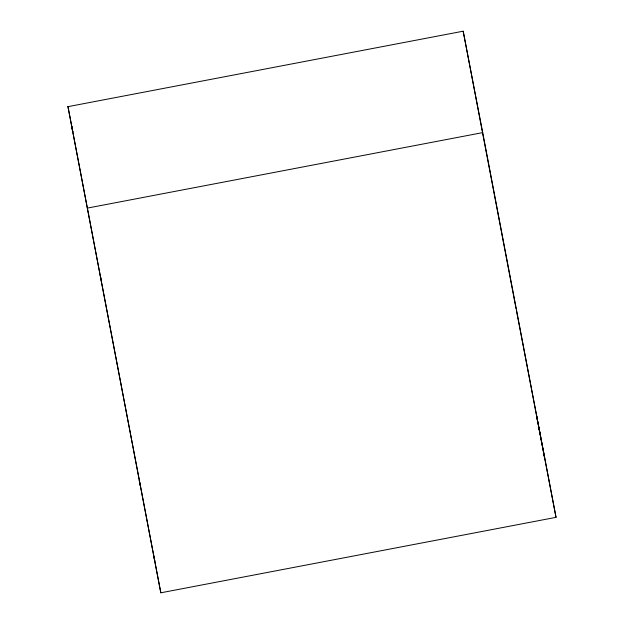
<?xml version="1.0" encoding="UTF-8"?>
<svg xmlns="http://www.w3.org/2000/svg" width="624" height="624" viewBox="0 0 624 624"><rect width="100%" height="100%" fill="white"/><g stroke="black" fill="none" stroke-linecap="round" stroke-linejoin="round"><path stroke-width="0.94" d="M67.969 106.657L463.18 31.2L482.711 132.616L556.031 517.343L160.82 592.8L67.969 106.657L160.82 592.8M87.5 208.073L482.711 132.616M544.697 458.258L544.027 454.67M556.031 517.343L516.438 310.651M100.3 275.34L101.299 280.55M544.385 456.628L536.695 416.309L537.412 420.116M72.228 128.942L71.729 126.305L72.025 127.865M72.298 129.301L72.797 131.937L72.501 130.377M72.158 128.567L72.368 129.675M463.18 31.2L516.071 308.74M539.011 428.548L540.017 433.828M153.863 556.507C153.309 553.597 155.189 563.48 154.643 560.578M139.214 480.418L140.228 485.722"/></g></svg>
